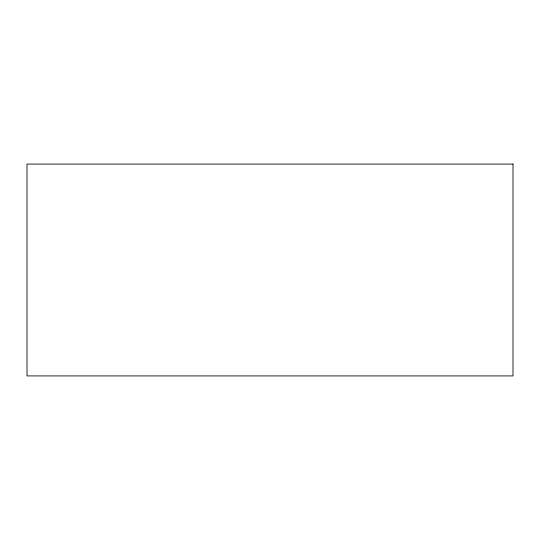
<?xml version="1.0" encoding="UTF-8"?>
<svg xmlns="http://www.w3.org/2000/svg" width="540" height="540" viewBox="0 0 540 540"><rect width="100%" height="100%" fill="white"/><g stroke="black" fill="none" stroke-linecap="round" stroke-linejoin="round"><path stroke-width="0.81" d="M513 164.079L27 164.079L27 375.921L513 375.921L513 164.079"/></g></svg>
